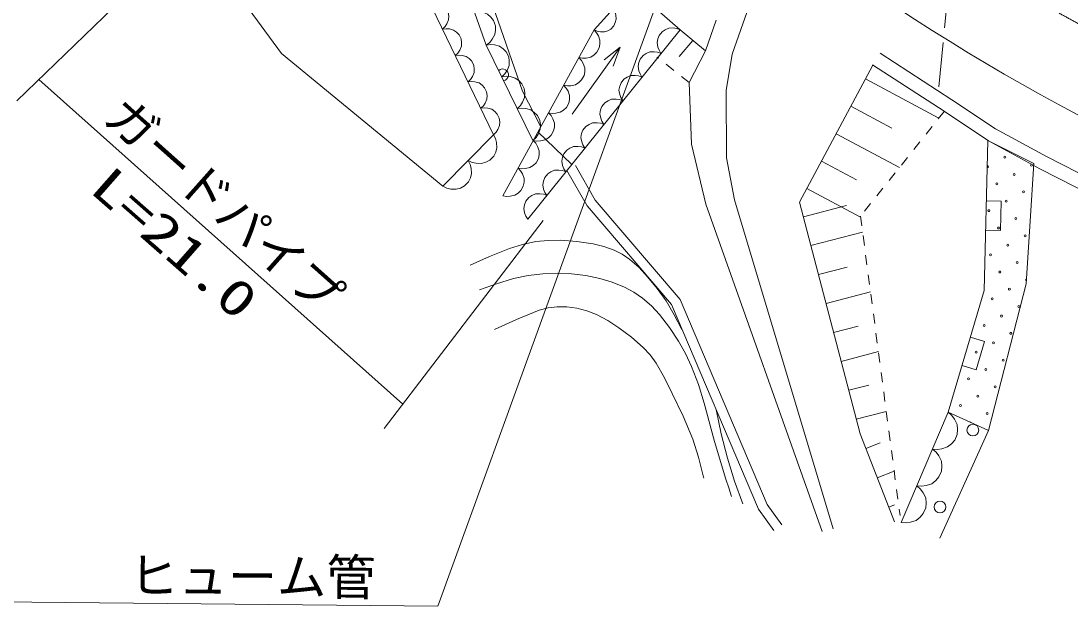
# Model space of a CAD drawing. Units: millimetres, scale not verified. Extents: x 40000 to 680000, y 20000 to 380000.
# Drawn here: x 66741 to 120033, y 242348 to 272044 of the extents above; entities that cross this region are included whole.
import ezdxf
from ezdxf.enums import TextEntityAlignment as Align

# ---------------------------------------------------------------- set-up
doc = ezdxf.new("R2010")
doc.units = ezdxf.units.MM
doc.header["$LTSCALE"] = 1000
for name, pattern in [('USER1', [1, 0.5, -0.5]), ('USER2', [3, 2.25, -0.75]), ('USER4', [7.000001, 5.508197, -0.688525, 0.114754, -0.688525])]:
    doc.linetypes.add(name, pattern=pattern)
for name, color, linetype, lineweight in [('S-BGD', 1, 'Continuous', 13), ('S-BGD-HTXT', 6, 'Continuous', 13), ('S-BMK', 3, 'USER4', 13)]:
    doc.layers.add(name, color=color, linetype=linetype, lineweight=lineweight)
doc.styles.add('ＭＳ ゴシック', font='')
doc.styles.get('ＭＳ ゴシック').set_extended_font_data('MS Gothic')

# ---------------------------------------------------------------- blocks, each defined once
blk = doc.blocks.new('BUHIN6')
at = {"layer": 'S-BGD'}
blk.add_lwpolyline([(-941, -378), (-784, -566), (-597, -704), (-330, -838), (-78, -867), (172, -849), (463, -732), (656, -573), (818, -376), (918, -96), (953, 131), (941, 378)], dxfattribs=at)
blk = doc.blocks.new('BUHIN17')
at = {"layer": 'S-BGD'}
blk.add_lwpolyline([(-245, -703), (-65, -706), (101, -670), (304, -587), (442, -461), (552, -315), (628, -97), (633, 87), (603, 271), (496, 461), (387, 590), (245, 703)], dxfattribs=at)
blk = doc.blocks.new('BUHIN18')
at = {"layer": 'S-BGD'}
blk.add_lwpolyline([(-917, -8), (-846, -218), (-735, -396), (-554, -596), (-352, -704), (-136, -771), (148, -769), (363, -698), (564, -587), (741, -383), (845, -204), (917, 8)], dxfattribs=at)
blk = doc.blocks.new('BUHIN19')
at = {"layer": 'S-BGD'}
blk.add_lwpolyline([(-720, -35), (-658, -198), (-565, -334), (-417, -486), (-254, -564), (-82, -610), (141, -599), (307, -537), (462, -443), (594, -278), (670, -134), (720, 35)], dxfattribs=at)
blk = doc.blocks.new('BUHIN20')
at = {"layer": 'S-BGD'}
blk.add_lwpolyline([(-769, -223), (-660, -383), (-524, -506), (-325, -632), (-129, -675), (69, -680), (307, -611), (471, -501), (613, -359), (714, -147), (758, 29), (769, 223)], dxfattribs=at)
blk = doc.blocks.new('BUHIN21')
at = {"layer": 'S-BGD'}
blk.add_lwpolyline([(767, 83), (690, 253), (582, 393), (414, 545), (235, 619), (49, 657), (-189, 631), (-363, 554), (-521, 444), (-653, 259), (-724, 100), (-767, -83)], dxfattribs=at)
blk = doc.blocks.new('BUHIN22')
at = {"layer": 'S-BGD'}
blk.add_lwpolyline([(-292, -850), (-75, -853), (126, -808), (370, -707), (536, -555), (668, -377), (759, -114), (764, 108), (726, 330), (596, 560), (464, 714), (292, 850)], dxfattribs=at)
blk = doc.blocks.new('BUHIN23')
at = {"layer": 'S-BGD'}
blk.add_lwpolyline([(-388, -817), (-171, -845), (35, -822), (290, -748), (473, -615), (626, -453), (746, -199), (776, 22), (763, 248), (659, 492), (545, 662), (388, 817)], dxfattribs=at)

msp = doc.modelspace()

# ---------------------------------------------------------------- linework, layer by layer
at = {"layer": 'S-BGD', "linetype": 'USER2'}
msp.add_line((114414, 279907), (113311, 268521), dxfattribs=at)
at = {"layer": 'S-BGD'}
for p, q in [((74369, 278022), (79970, 270397)), ((90358, 270825), (88541, 275936)), ((89587, 275972), (92202, 268489)), ((86843, 274314), (90726, 266273)), ((97435, 274015), (100190, 271601)), ((97762, 273728), (95823, 271593)), ((103697, 272820), (102832, 270359)), ((102017, 272082), (101481, 270522)), ((95823, 271593), (91198, 263176)), ((92460, 261984), (100190, 271601)), ((100190, 271601), (101481, 270522)), ((92724, 265982), (90358, 270825)), ((94708, 267316), (97152, 270723)), ((100836, 271061), (100145, 270235)), ((79970, 270397), (88155, 263659)), ((101481, 270522), (100660, 268917)), ((102832, 270359), (102530, 268512)), ((110345, 270411), (113987, 268045)), ((106256, 262844), (109976, 269804)), ((113602, 267461), (109963, 269824)), ((100660, 268917), (100774, 265787)), ((109604, 269108), (113331, 267116)), ((92202, 268489), (93116, 266667)), ((102530, 268512), (102546, 265098)), ((108860, 267716), (110941, 266604)), ((113987, 268045), (116203, 266565)), ((115841, 265965), (113602, 267461)), ((116203, 266565), (118783, 265166)), ((90726, 266273), (88155, 263659)), ((92980, 266419), (94696, 264765)), ((108116, 266324), (111325, 264609)), ((115626, 258358), (115820, 265985)), ((115820, 265985), (118147, 264815)), ((118456, 264546), (115841, 265965)), ((100774, 265787), (101504, 262745)), ((102546, 265098), (102953, 262960)), ((107372, 264932), (109142, 263986)), ((118783, 265166), (121754, 263646)), ((95474, 262656), (94450, 264458)), ((94885, 264705), (95885, 262945)), ((118147, 264815), (117762, 258708)), ((121446, 263017), (118456, 264546)), ((106628, 263540), (109357, 262082)), ((95885, 262945), (100192, 257913)), ((101504, 262745), (107398, 246133)), ((102953, 262960), (107968, 246270)), ((109327, 251093), (106256, 262844)), ((99762, 257647), (95474, 262656)), ((106448, 262110), (108631, 262680)), ((106832, 260641), (109457, 261327)), ((107216, 259172), (108680, 259555)), ((117762, 258708), (115848, 251261)), ((107600, 257703), (109857, 258293)), ((113806, 252182), (115626, 258358)), ((104175, 247261), (99762, 257647)), ((100192, 257913), (104613, 247507)), ((107984, 256234), (109228, 256560)), ((108367, 254766), (110257, 255259)), ((108751, 253297), (109775, 253564)), ((109135, 251828), (110658, 252226)), ((111416, 246585), (113806, 252182)), ((115848, 251261), (113806, 252182)), ((111074, 246626), (109327, 251093)), ((115848, 251261), (113378, 245788)), ((109618, 250349), (110353, 250636)), ((110201, 248860), (111058, 249195)), ((104613, 247507), (105351, 246476)), ((110783, 247371), (111077, 247486)), ((104945, 246185), (104175, 247261))]:
    msp.add_line(p, q, dxfattribs=at)
at = {"layer": 'S-BGD', "linetype": 'USER1'}
for p, q in [((100660, 268917), (99013, 270213)), ((113611, 267466), (109349, 262140)), ((109349, 262140), (111355, 246942))]:
    msp.add_line(p, q, dxfattribs=at)
at = {"layer": 'S-BGD'}
for points in [[(96336, 270078), (97152, 270723), (96801, 269745)], [(115704, 261422), (116454, 261403), (116492, 262903), (115742, 262922)], [(89546, 259647), (90525, 260098), (91532, 260495), (92194, 260698), (92878, 260843), (93499, 260908), (94124, 260913), (94954, 260850), (95787, 260725), (96327, 260598), (96854, 260413), (97259, 260205), (97637, 259944), (98112, 259524), (98542, 259063), (99025, 258466), (99489, 257841)], [(90018, 258393), (90867, 258710), (91744, 258974), (92477, 259126), (93220, 259218), (93948, 259247), (94677, 259217), (95404, 259127), (96125, 258976), (96753, 258786), (97368, 258538), (97844, 258286), (98287, 257983), (98735, 257589), (99144, 257148), (99654, 256488), (100114, 255795), (100472, 255167), (100779, 254505), (101126, 253588), (101418, 252642), (101941, 250705), (102522, 248785), (102663, 248348), (102808, 247901)], [(90776, 256376), (91893, 256900), (93040, 257371), (93492, 257483), (93958, 257535), (94452, 257528), (94954, 257459), (95466, 257327), (95955, 257139), (96528, 256835), (97081, 256472), (97719, 255994), (98321, 255469), (98670, 255093), (98974, 254677), (99406, 253926), (99789, 253141), (100347, 251987), (100845, 250818), (101135, 249900), (101369, 248960), (101382, 248901), (101397, 248833)], [(99489, 257842), (99898, 257122), (100288, 256391)], [(114504, 254551), (115223, 254339), (115647, 255777), (114928, 255989)], [(102025, 252322), (102279, 251082), (102594, 249847), (102961, 248688), (103370, 247530)]]:
    msp.add_lwpolyline(points, dxfattribs=at)
for centre, radius in [((116669, 265129), 49.8), ((118025, 264729), 49.8), ((116269, 263772), 49.8), ((117147, 264250), 49.8), ((117625, 263372), 49.8), ((116747, 262894), 49.8), ((115869, 262416), 49.8), ((117226, 262016), 49.8), ((116347, 261537), 49.8), ((117704, 261138), 49.8), ((116826, 260659), 49.8), ((115948, 260181), 49.8), ((117304, 259781), 49.8), ((116426, 259303), 49.8), ((116904, 258425), 49.8), ((116026, 257946), 49.8), ((117383, 257546), 49.8), ((116504, 257068), 49.8), ((115626, 256590), 49.8), ((116983, 256190), 49.8), ((115226, 255233), 49.8), ((116105, 255712), 49.8), ((116583, 254833), 49.8), ((115705, 254355), 49.8), ((114827, 253877), 49.8), ((116183, 253477), 49.8), ((115305, 252998), 49.8), ((114427, 252520), 49.8), ((115783, 252120), 49.8), ((115051, 251277), 298), ((113385, 247376), 298)]:
    msp.add_circle(centre, radius, dxfattribs=at)
for centre, radius, start, end in [((168573, 359059), 103658, 235.79382, 273.43201), ((91189, 269312), 298, 280.1714, 131.9074), ((115791, 264650), 49.8, 262.9439, 94.1498), ((117782, 258903), 49.8, 95.3606, 257.4421), ((114905, 251642), 49.8, 29.5074, 101.9315)]:
    msp.add_arc(centre, radius, start, end, dxfattribs=at)
at = {"layer": 'S-BGD-HTXT'}
for p, q in [((74927, 276111), (66525, 267999)), ((99100, 273232), (87897, 242348)), ((67646, 269082), (86115, 252602)), ((93241, 261924), (85168, 251364)), ((87897, 242348), (65027, 242558))]:
    msp.add_line(p, q, dxfattribs=at)
at = {"layer": 'S-BMK'}
msp.add_arc((168756, 360779), 101172, 216.69977, 272.90472, dxfattribs=at)

# ---------------------------------------------------------------- block references
at = {"rotation": 45}
for name, p in [('BUHIN17', (87814, 272304)), ('BUHIN23', (90055, 271677)), ('BUHIN19', (96308, 272127)), ('BUHIN17', (88461, 270964)), ('BUHIN21', (99707, 271000)), ('BUHIN20', (95438, 270892)), ('BUHIN22', (90753, 270018)), ('BUHIN21', (98741, 269798)), ('BUHIN17', (89108, 269624)), ('BUHIN20', (94667, 269489)), ('BUHIN17', (89755, 268284)), ('BUHIN22', (91541, 268404)), ('BUHIN21', (97774, 268596)), ('BUHIN20', (93896, 268086)), ('BUHIN21', (96808, 267393)), ('BUHIN17', (90402, 266943)), ('BUHIN22', (92330, 266790)), ('BUHIN20', (93125, 266683)), ('BUHIN21', (95842, 266191)), ('BUHIN18', (90083, 265620)), ('BUHIN20', (92354, 265280)), ('BUHIN21', (94876, 264989)), ('BUHIN18', (88797, 264313)), ('BUHIN20', (91583, 263878)), ('BUHIN21', (93909, 263787)), ('BUHIN21', (92943, 262585)), ('BUHIN6', (113408, 251249)), ('BUHIN6', (112611, 249383)), ('BUHIN6', (111815, 247518))]:
    msp.add_blockref(name, p, dxfattribs=at)

# ---------------------------------------------------------------- texts
at = {"layer": 'S-BGD-HTXT', "style": 'ＭＳ ゴシック'}
for s, rotation, p in [('ガードパイプ', 318.3, (70475, 266600)), ('ヒューム管', 359.5, (72225, 242443))]:
    msp.add_text(s, height=1833, rotation=rotation, dxfattribs=at).set_placement(p, align=Align.BOTTOM_LEFT)
at = {"layer": 'S-BGD-HTXT', "style": 'ＭＳ ゴシック', "width": 1.35}
msp.add_text('L=21.0', height=1833, rotation=318.7, dxfattribs=at).set_placement((69784, 263006), align=Align.BOTTOM_LEFT)

doc.saveas('drawing.dxf')
